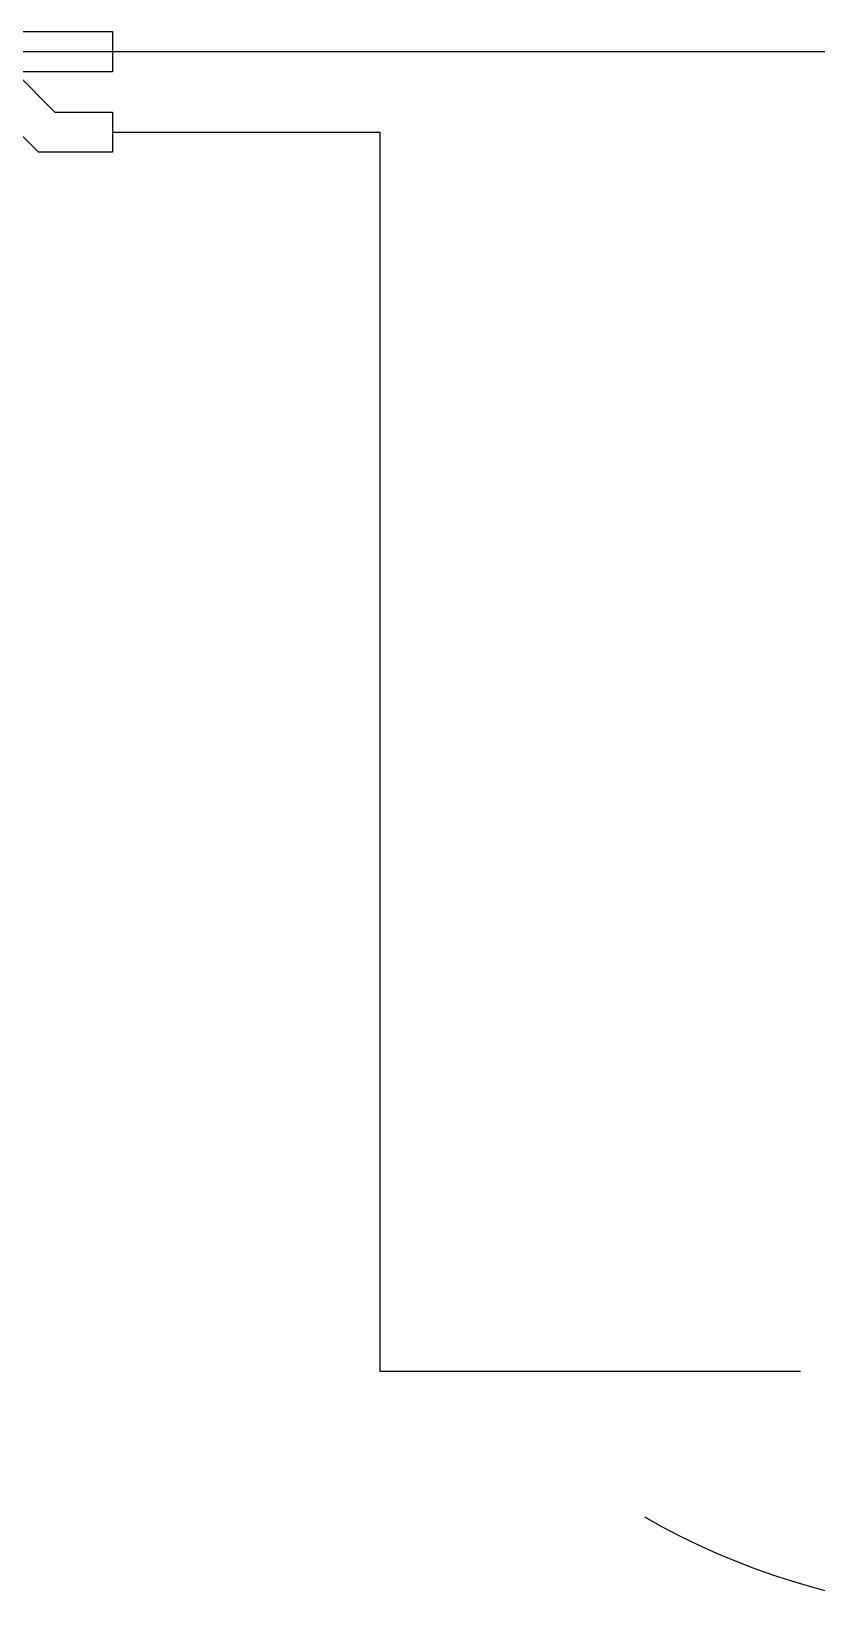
# Model space of a CAD drawing. Header units: millimetres. Extents: x 10547 to 11305, y 9897 to 10391.
# Drawn here: x 11073.37 to 11080.34, y 10280.18 to 10294.22 of the extents above; entities that cross this region are included whole.
import ezdxf

# ---------------------------------------------------------------- set-up
doc = ezdxf.new("R2010")
doc.units = ezdxf.units.MM
doc.layers.add('LG-AIRCON', color=240, linetype='Continuous')
doc.layers.add('LG-RLRG', color=3, linetype='Continuous')

# ---------------------------------------------------------------- blocks, each defined once
blk = doc.blocks.new('15215')
at = {"layer": 'LG-RLRG', "color": 1}
blk.add_lwpolyline([(-7906.7, 12267.1, 0.226655), (-7172.6, 12209.6, -0.226655), (-6438.6, 12152.1, -13.252579)], format="xyb", dxfattribs=at)

msp = doc.modelspace()

# ---------------------------------------------------------------- linework, layer by layer
at = {"layer": 'LG-RLRG'}
for p, q in [((11093.501, 10294.038), (10855.91, 10294.038, 0)), ((11074.092, 10293.325), (11076.468, 10293.325))]:
    msp.add_line(p, q, dxfattribs=at)
at = {"layer": 'LG-RLRG', "ltscale": 0.5}
for p, q in [((11076.468, 10282.326), (11076.468, 10293.325)), ((11080.195, 10282.326), (11076.468, 10282.326))]:
    msp.add_line(p, q, dxfattribs=at)
at = {"layer": 'LG-RLRG', "color": 2}
msp.add_lwpolyline([(11071.953, 10294.216), (11074.092, 10294.216), (11074.092, 10293.86), (11073.225, 10293.86), (11073.581, 10293.503), (11074.092, 10293.503), (11074.092, 10293.147), (11073.434, 10293.147), (11072.721, 10293.86), (11071.953, 10293.86)], close=True, dxfattribs=at)

# ---------------------------------------------------------------- block references
at = {"layer": 'LG-AIRCON', "xscale": 0.007449840356167105, "yscale": 0.007449840356167105, "zscale": 0.007449840356167105}
msp.add_blockref('15215', (11137.716, 10189.648), dxfattribs=at)

doc.saveas('drawing.dxf')
